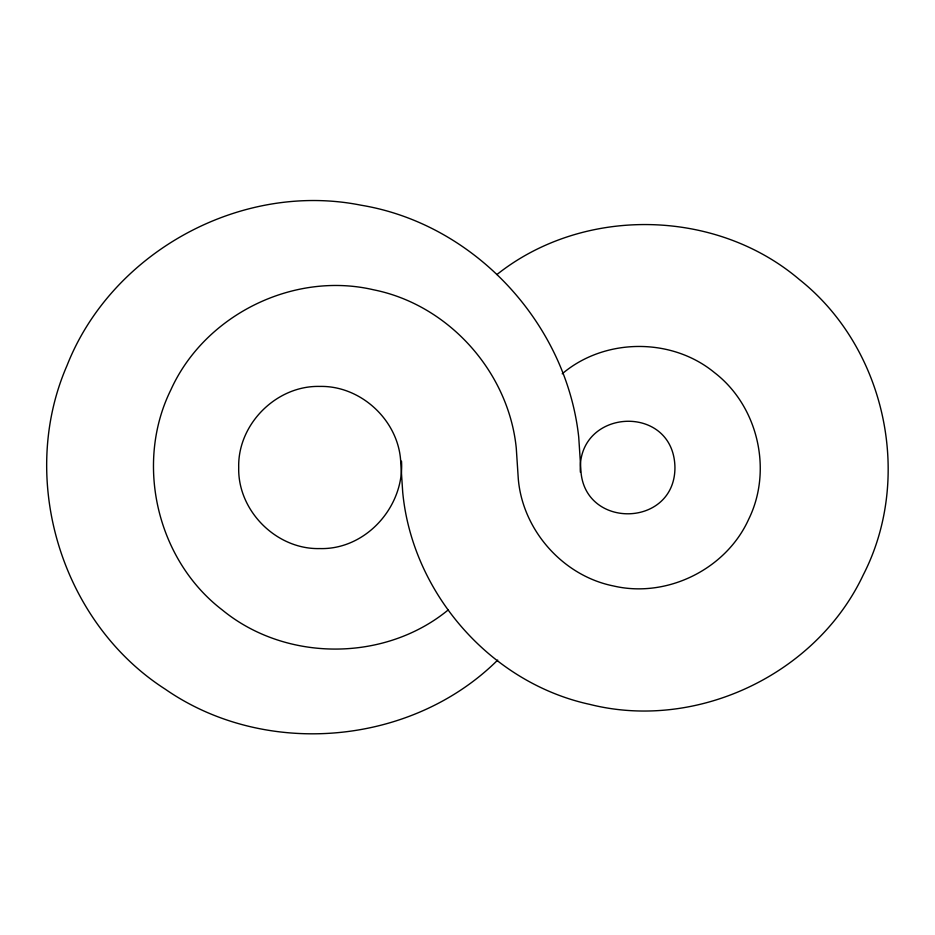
<?xml version="1.0" encoding="UTF-8"?>
<svg xmlns="http://www.w3.org/2000/svg" width="935" height="935" viewBox="0 0 935 935"><rect width="100%" height="100%" fill="white"/><g stroke="black" fill="none" stroke-linecap="round" stroke-linejoin="round"><path stroke-width="1.4" d="M401.501 461.154C404.423 506.56 365.971 549.897 319.782 548.576C276.456 549.687 237.583 510.826 238.706 467.5C237.583 424.174 276.456 385.313 319.782 386.424C360.992 385.454 398.555 420.528 400.706 461.621L402.716 492.266C412.253 593.07 490.559 682.819 589.786 704.382C696.481 731.228 816.232 674.591 863.169 575.083C913.542 477.259 885.574 347.785 799.32 279.483C715.497 208.201 583.054 206.039 496.941 274.528M580.401 472.292C576.077 407.789 673.925 402.529 674.941 467.5C675.012 528.228 582.856 529.678 580.822 469.078L578.73 437.171C566.388 323.405 474.396 223.909 361.074 205.209C241.323 181.18 111.744 251.819 67.04 365.48C17.601 478.837 61.149 622.383 165.238 689.165C265.143 758.53 411.377 745.744 497.7 660.075M562.204 373.813C604.478 337.827 671.564 337.278 714.422 372.574C757.958 405.895 772.941 470.176 748.643 519.322C726.074 569.275 666.877 598.47 613.5 585.965C562.928 575.866 522.642 530.215 518.294 478.942L516.272 448.122C508.652 372.095 448.777 304.822 373.614 289.803C293.543 271.045 204.753 314.838 170.895 389.778C134.441 463.491 156.928 559.901 222.214 609.9C285.736 662.132 384.729 662.132 448.251 609.9"/></g></svg>
